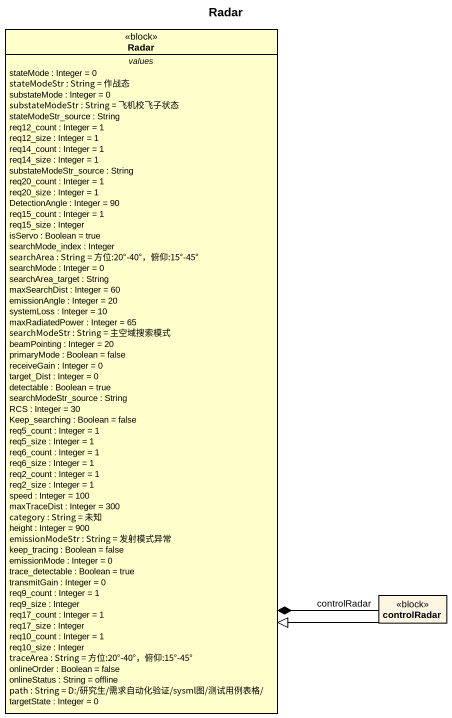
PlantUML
@startuml
title Radar
hide circle
hide empty members
class Radar <<block>> #FFFFCC {
  -- values --
  stateMode : Integer = 0
  stateModeStr : String = 作战态
  substateMode : Integer = 0
  substateModeStr : String = 飞机校飞子状态
  stateModeStr_source : String
  req12_count : Integer = 1
  req12_size : Integer = 1
  req14_count : Integer = 1
  req14_size : Integer = 1
  substateModeStr_source : String
  req20_count : Integer = 1
  req20_size : Integer = 1
  DetectionAngle : Integer = 90
  req15_count : Integer = 1
  req15_size : Integer
  isServo : Boolean = true
  searchMode_index : Integer
  searchArea : String = 方位:20°-40°，俯仰:15°-45°
  searchMode : Integer = 0
  searchArea_target : String
  maxSearchDist : Integer = 60
  emissionAngle : Integer = 20
  systemLoss : Integer = 10
  maxRadiatedPower : Integer = 65
  searchModeStr : String = 主空域搜索模式
  beamPointing : Integer = 20
  primaryMode : Boolean = false
  receiveGain : Integer = 0
  target_Dist : Integer = 0
  detectable : Boolean = true
  searchModeStr_source : String
  RCS : Integer = 30
  Keep_searching : Boolean = false
  req5_count : Integer = 1
  req5_size : Integer = 1
  req6_count : Integer = 1
  req6_size : Integer = 1
  req2_count : Integer = 1
  req2_size : Integer = 1
  speed : Integer = 100
  maxTraceDist : Integer = 300
  category : String = 未知
  height : Integer = 900
  emissionModeStr : String = 发射模式异常
  keep_tracing : Boolean = false
  emissionMode : Integer = 0
  trace_detectable : Boolean = true
  transmitGain : Integer = 0
  req9_count : Integer = 1
  req9_size : Integer
  req17_count : Integer = 1
  req17_size : Integer
  req10_count : Integer = 1
  req10_size : Integer
  traceArea : String = 方位:20°-40°，俯仰:15°-45°
  onlineOrder : Boolean = false
  onlineStatus : String = offline
  path : String = D:/研究生/需求自动化验证/sysml图/测试用例表格/
  targetState : Integer = 0
}
class controlRadar <<block>>
Radar *-- "controlRadar" controlRadar
controlRadar -up-|> Radar
@enduml
